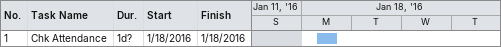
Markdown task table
| ID | Task | Duration | Start | Finish |
|---|---|---|---|---|
| 1 | Chk Attendance | 1d? | 2016-01-18 | 2016-01-18 |
